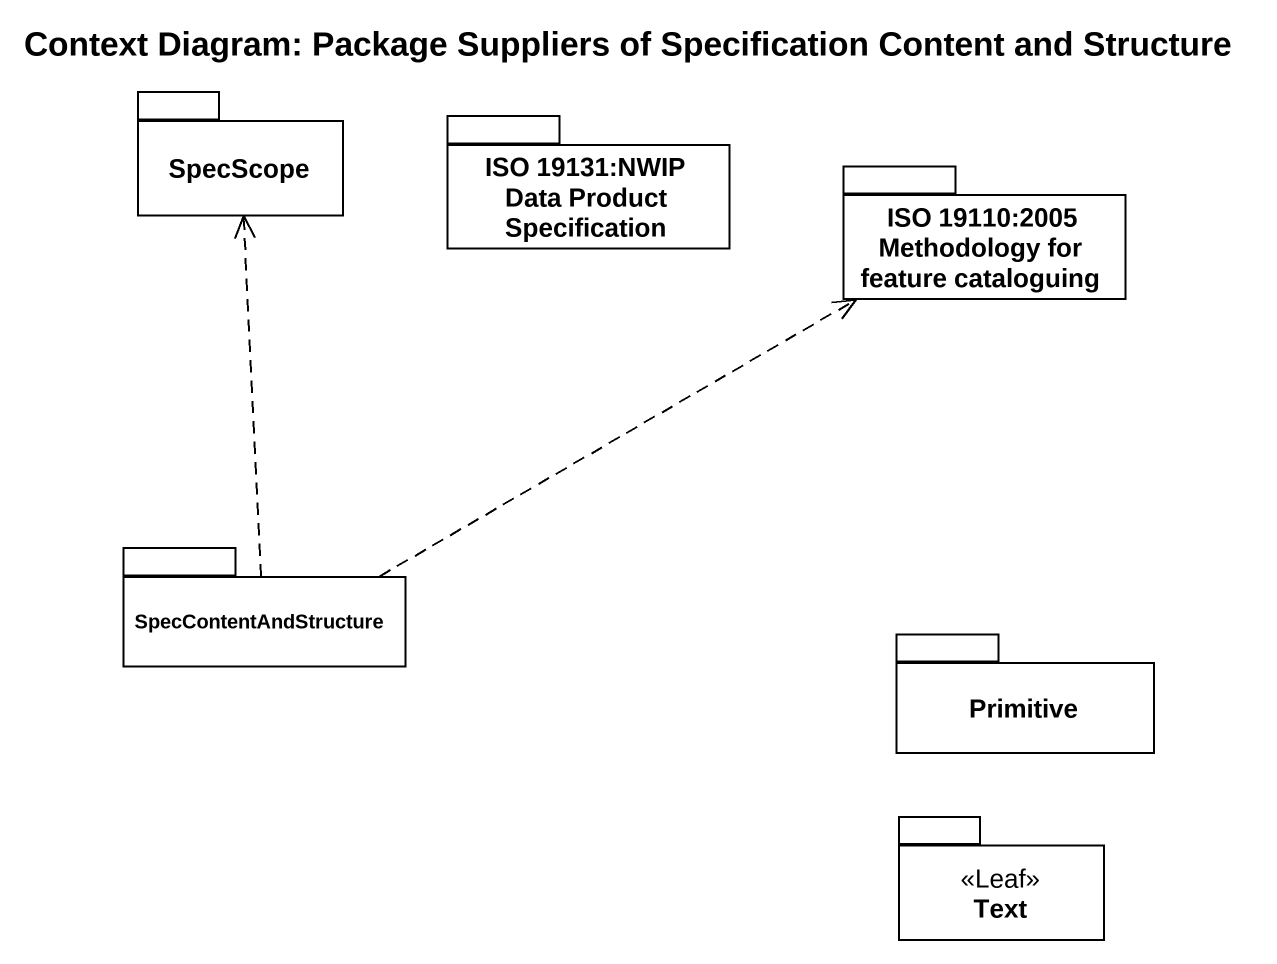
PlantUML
@startuml
title Context Diagram: Package Suppliers of Specification Content and Structure
package SpecScope {
}
package "ISO 19131:NWIP Data Product Specification" as ISO_19131_NWIP_Data_Product {
}
package "ISO 19110:2005 Methodology for feature cataloguing" as ISO_19110_2005_Methodology {
}
package SpecContentAndStructure {
}
package Primitive {
}
package Text <<Leaf>> {
}
SpecContentAndStructure .up.> SpecScope
SpecContentAndStructure .right.> ISO_19110_2005_Methodology
@enduml
